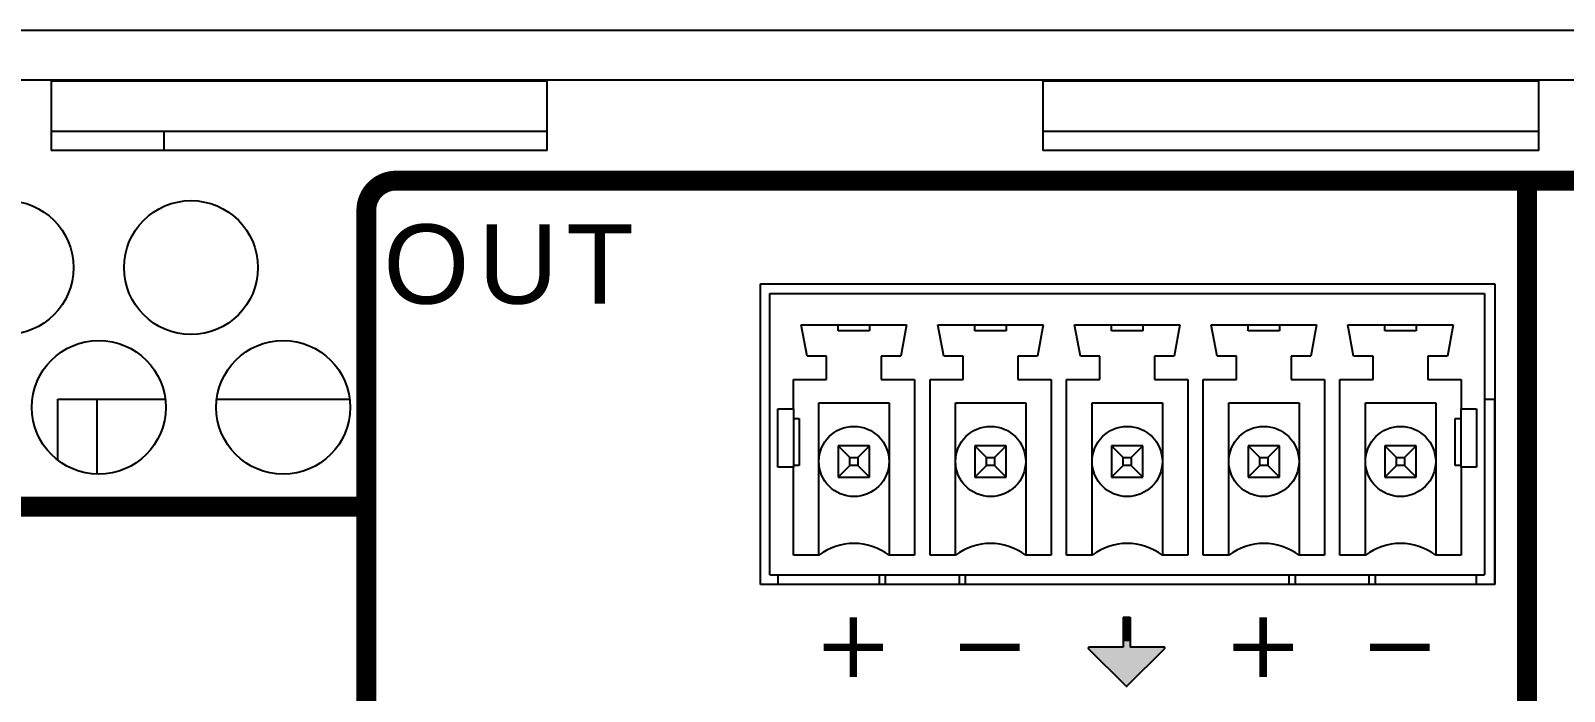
# Model space of a CAD drawing. Header units: inches. Extents: x 0.66 to 9.39, y 0.59 to 4.41.
# Drawn here: x 4.988 to 6.535, y 1.588 to 2.254 of the extents above; entities that cross this region are included whole.
import ezdxf

# ---------------------------------------------------------------- set-up
doc = ezdxf.new("R2010")
doc.units = ezdxf.units.IN
doc.header["$MEASUREMENT"] = 0
doc.styles.add('CAD_SALES', font='ARIAL.TTF')

msp = doc.modelspace()

# ---------------------------------------------------------------- hatches: boundary and pattern name
h = msp.add_hatch(color=256)
h.dxf.hatch_style = 1
h.paths.add_polyline_path([(6.1317, 1.631, 0.668179), (6.131, 1.6327), (6.0969, 1.6327), (6.0969, 1.6627), (6.0899, 1.6627), (6.0899, 1.6327), (6.0558, 1.6327, 0.668179), (6.0551, 1.631), (6.0927, 1.5934, 0.414214), (6.0941, 1.5934)])

# ---------------------------------------------------------------- linework, layer by layer
for p, q in [((9.3115, 2.2545), (0.7885, 2.2545)), ((9.3115, 2.2045), (0.7885, 2.2045)), ((5.009, 2.2039), (5.009, 2.1335)), ((5.009, 2.2039), (5.509, 2.2039)), ((5.509, 2.1335), (5.509, 2.2039)), ((6.009, 2.2039), (6.009, 2.1335)), ((6.009, 2.2039), (6.509, 2.2039)), ((6.509, 2.1335), (6.509, 2.2039)), ((5.509, 2.1528), (5.009, 2.1528)), ((5.1225, 2.1525), (5.1225, 2.1335)), ((6.509, 2.1528), (6.009, 2.1528)), ((5.509, 2.1335), (5.009, 2.1335)), ((6.509, 2.1335), (6.009, 2.1335)), ((5.7244, 1.6957), (5.7244, 1.9992)), ((5.7244, 1.9992), (6.4649, 1.9992)), ((6.4649, 1.9992), (6.4649, 1.6957)), ((5.7338, 1.9892), (6.4543, 1.9892)), ((5.7338, 1.7057), (5.7338, 1.9892)), ((6.4543, 1.9892), (6.4543, 1.7057)), ((5.7653, 1.9577), (5.8716, 1.9577)), ((5.7712, 1.9262), (5.7653, 1.9577)), ((5.8027, 1.9518), (5.8027, 1.9577)), ((5.8342, 1.9518), (5.8027, 1.9518)), ((5.8342, 1.9577), (5.8342, 1.9518)), ((5.8716, 1.9577), (5.8657, 1.9262)), ((5.9031, 1.9577), (6.0094, 1.9577)), ((5.909, 1.9262), (5.9031, 1.9577)), ((5.9405, 1.9518), (5.9405, 1.9577)), ((5.972, 1.9518), (5.9405, 1.9518)), ((5.972, 1.9577), (5.972, 1.9518)), ((6.0094, 1.9577), (6.0035, 1.9262)), ((6.0409, 1.9577), (6.1472, 1.9577)), ((6.0468, 1.9262), (6.0409, 1.9577)), ((6.0783, 1.9518), (6.0783, 1.9577)), ((6.1098, 1.9518), (6.0783, 1.9518)), ((6.1098, 1.9577), (6.1098, 1.9518)), ((6.1472, 1.9577), (6.1413, 1.9262)), ((6.1787, 1.9577), (6.285, 1.9577)), ((6.1846, 1.9262), (6.1787, 1.9577)), ((6.2161, 1.9518), (6.2161, 1.9577)), ((6.2476, 1.9518), (6.2161, 1.9518)), ((6.2476, 1.9577), (6.2476, 1.9518)), ((6.285, 1.9577), (6.2791, 1.9262)), ((6.3165, 1.9577), (6.4228, 1.9577)), ((6.3224, 1.9262), (6.3165, 1.9577)), ((6.3539, 1.9518), (6.3539, 1.9577)), ((6.3854, 1.9518), (6.3539, 1.9518)), ((6.3854, 1.9577), (6.3854, 1.9518)), ((6.4228, 1.9577), (6.4169, 1.9262)), ((5.7909, 1.9262), (5.7712, 1.9262)), ((5.7909, 1.9025), (5.7909, 1.9262)), ((5.846, 1.9262), (5.846, 1.9025)), ((5.8657, 1.9262), (5.846, 1.9262)), ((5.9287, 1.9262), (5.909, 1.9262)), ((5.9287, 1.9025), (5.9287, 1.9262)), ((5.9838, 1.9262), (5.9838, 1.9025)), ((6.0035, 1.9262), (5.9838, 1.9262)), ((6.0665, 1.9262), (6.0468, 1.9262)), ((6.0665, 1.9025), (6.0665, 1.9262)), ((6.1216, 1.9262), (6.1216, 1.9025)), ((6.1413, 1.9262), (6.1216, 1.9262)), ((6.2043, 1.9262), (6.1846, 1.9262)), ((6.2043, 1.9025), (6.2043, 1.9262)), ((6.2594, 1.9262), (6.2594, 1.9025)), ((6.2791, 1.9262), (6.2594, 1.9262)), ((6.3421, 1.9262), (6.3224, 1.9262)), ((6.3421, 1.9025), (6.3421, 1.9262)), ((6.3972, 1.9262), (6.3972, 1.9025)), ((6.4169, 1.9262), (6.3972, 1.9262)), ((5.7574, 1.873), (5.7574, 1.9025)), ((5.7574, 1.9025), (5.7909, 1.9025)), ((5.846, 1.9025), (5.8795, 1.9025)), ((5.8795, 1.9025), (5.8795, 1.7254)), ((5.8952, 1.9025), (5.9287, 1.9025)), ((5.8952, 1.7254), (5.8952, 1.9025)), ((5.9838, 1.9025), (6.0173, 1.9025)), ((6.0173, 1.9025), (6.0173, 1.7254)), ((6.033, 1.9025), (6.0665, 1.9025)), ((6.033, 1.7254), (6.033, 1.9025)), ((6.1216, 1.9025), (6.1551, 1.9025)), ((6.1551, 1.9025), (6.1551, 1.7254)), ((6.1708, 1.9025), (6.2043, 1.9025)), ((6.1708, 1.7254), (6.1708, 1.9025)), ((6.2594, 1.9025), (6.2929, 1.9025)), ((6.2929, 1.9025), (6.2929, 1.7254)), ((6.3086, 1.9025), (6.3421, 1.9025)), ((6.3086, 1.7254), (6.3086, 1.9025)), ((6.3972, 1.9025), (6.4307, 1.9025)), ((6.4307, 1.9025), (6.4307, 1.873)), ((5.0158, 1.821), (5.0158, 1.8829)), ((5.0158, 1.8829), (5.0552, 1.8829)), ((5.0552, 1.8829), (5.0552, 1.807)), ((5.0552, 1.8829), (5.124, 1.8829)), ((5.176, 1.8829), (5.31, 1.8829)), ((5.7417, 1.814), (5.7417, 1.873)), ((5.7417, 1.873), (5.7574, 1.873)), ((5.7574, 1.873), (5.7574, 1.814)), ((5.783, 1.8789), (5.8539, 1.8789)), ((5.783, 1.8199), (5.783, 1.8789)), ((5.8539, 1.8789), (5.8539, 1.8199)), ((5.9208, 1.8789), (5.9917, 1.8789)), ((5.9208, 1.8199), (5.9208, 1.8789)), ((5.9917, 1.8789), (5.9917, 1.8199)), ((6.0586, 1.8789), (6.1295, 1.8789)), ((6.0586, 1.8199), (6.0586, 1.8789)), ((6.1295, 1.8789), (6.1295, 1.8199)), ((6.1964, 1.8789), (6.2673, 1.8789)), ((6.1964, 1.8199), (6.1964, 1.8789)), ((6.2673, 1.8789), (6.2673, 1.8199)), ((6.3342, 1.8789), (6.4051, 1.8789)), ((6.3342, 1.8199), (6.3342, 1.8789)), ((6.4051, 1.8789), (6.4051, 1.8199)), ((6.4307, 1.814), (6.4307, 1.873)), ((6.4307, 1.873), (6.4464, 1.873)), ((6.4464, 1.873), (6.4464, 1.814)), ((6.4543, 1.8829), (6.4646, 1.8829)), ((6.4646, 1.6957), (6.4646, 1.8829)), ((6.4646, 1.8829), (6.4649, 1.8829)), ((5.7574, 1.8632), (5.7634, 1.8632)), ((5.7634, 1.8632), (5.7634, 1.8159)), ((6.4248, 1.8632), (6.4307, 1.8632)), ((6.4248, 1.8159), (6.4248, 1.8632)), ((5.8027, 1.8356), (5.8027, 1.8041)), ((5.8342, 1.8356), (5.8027, 1.8356)), ((5.8027, 1.8356), (5.8145, 1.8238)), ((5.8224, 1.8238), (5.8342, 1.8356)), ((5.8342, 1.8041), (5.8342, 1.8356)), ((5.9405, 1.8356), (5.9405, 1.8041)), ((5.972, 1.8356), (5.9405, 1.8356)), ((5.9405, 1.8356), (5.9523, 1.8238)), ((5.9602, 1.8238), (5.972, 1.8356)), ((5.972, 1.8041), (5.972, 1.8356)), ((6.0783, 1.8356), (6.0783, 1.8041)), ((6.1098, 1.8356), (6.0783, 1.8356)), ((6.0783, 1.8356), (6.0901, 1.8238)), ((6.098, 1.8238), (6.1098, 1.8356)), ((6.1098, 1.8041), (6.1098, 1.8356)), ((6.2161, 1.8356), (6.2161, 1.8041)), ((6.2476, 1.8356), (6.2161, 1.8356)), ((6.2161, 1.8356), (6.2279, 1.8238)), ((6.2358, 1.8238), (6.2476, 1.8356)), ((6.2476, 1.8041), (6.2476, 1.8356)), ((6.3539, 1.8356), (6.3539, 1.8041)), ((6.3854, 1.8356), (6.3539, 1.8356)), ((6.3539, 1.8356), (6.3657, 1.8238)), ((6.3736, 1.8238), (6.3854, 1.8356)), ((6.3854, 1.8041), (6.3854, 1.8356)), ((5.7574, 1.814), (5.7417, 1.814)), ((5.7634, 1.8159), (5.7574, 1.8159)), ((5.7574, 1.7254), (5.7574, 1.814)), ((5.783, 1.7254), (5.783, 1.8199)), ((5.8145, 1.8159), (5.8027, 1.8041)), ((5.8145, 1.8238), (5.8224, 1.8238)), ((5.8145, 1.8159), (5.8145, 1.8238)), ((5.8224, 1.8159), (5.8145, 1.8159)), ((5.8224, 1.8238), (5.8224, 1.8159)), ((5.8342, 1.8041), (5.8224, 1.8159)), ((5.8539, 1.8199), (5.8539, 1.7254)), ((5.9208, 1.7254), (5.9208, 1.8199)), ((5.9523, 1.8159), (5.9405, 1.8041)), ((5.9523, 1.8238), (5.9602, 1.8238)), ((5.9523, 1.8159), (5.9523, 1.8238)), ((5.9602, 1.8159), (5.9523, 1.8159)), ((5.9602, 1.8238), (5.9602, 1.8159)), ((5.972, 1.8041), (5.9602, 1.8159)), ((5.9917, 1.8199), (5.9917, 1.7254)), ((6.0586, 1.7254), (6.0586, 1.8199)), ((6.0901, 1.8159), (6.0783, 1.8041)), ((6.0901, 1.8238), (6.098, 1.8238)), ((6.0901, 1.8159), (6.0901, 1.8238)), ((6.098, 1.8159), (6.0901, 1.8159)), ((6.098, 1.8238), (6.098, 1.8159)), ((6.1098, 1.8041), (6.098, 1.8159)), ((6.1295, 1.8199), (6.1295, 1.7254)), ((6.1964, 1.7254), (6.1964, 1.8199)), ((6.2279, 1.8159), (6.2161, 1.8041)), ((6.2279, 1.8238), (6.2358, 1.8238)), ((6.2279, 1.8159), (6.2279, 1.8238)), ((6.2358, 1.8159), (6.2279, 1.8159)), ((6.2358, 1.8238), (6.2358, 1.8159)), ((6.2476, 1.8041), (6.2358, 1.8159)), ((6.2673, 1.8199), (6.2673, 1.7254)), ((6.3342, 1.7254), (6.3342, 1.8199)), ((6.3657, 1.8159), (6.3539, 1.8041)), ((6.3657, 1.8238), (6.3736, 1.8238)), ((6.3657, 1.8159), (6.3657, 1.8238)), ((6.3736, 1.8159), (6.3657, 1.8159)), ((6.3736, 1.8238), (6.3736, 1.8159)), ((6.3854, 1.8041), (6.3736, 1.8159)), ((6.4051, 1.8199), (6.4051, 1.7254)), ((6.4307, 1.8159), (6.4248, 1.8159)), ((6.4464, 1.814), (6.4307, 1.814)), ((6.4307, 1.814), (6.4307, 1.7254)), ((5.8027, 1.8041), (5.8342, 1.8041)), ((5.9405, 1.8041), (5.972, 1.8041)), ((6.0783, 1.8041), (6.1098, 1.8041)), ((6.2161, 1.8041), (6.2476, 1.8041)), ((6.3539, 1.8041), (6.3854, 1.8041)), ((5.783, 1.7254), (5.7574, 1.7254)), ((5.8795, 1.7254), (5.8539, 1.7254)), ((5.9208, 1.7254), (5.8952, 1.7254)), ((6.0173, 1.7254), (5.9917, 1.7254)), ((6.0586, 1.7254), (6.033, 1.7254)), ((6.1551, 1.7254), (6.1295, 1.7254)), ((6.1964, 1.7254), (6.1708, 1.7254)), ((6.2929, 1.7254), (6.2673, 1.7254)), ((6.3342, 1.7254), (6.3086, 1.7254)), ((6.4307, 1.7254), (6.4051, 1.7254)), ((5.7338, 1.7057), (6.4543, 1.7057)), ((5.7417, 1.7057), (5.7417, 1.6957)), ((5.8441, 1.6957), (5.8441, 1.7057)), ((5.85, 1.7057), (5.85, 1.6957)), ((5.9248, 1.6957), (5.9248, 1.7057)), ((5.9307, 1.7057), (5.9307, 1.6957)), ((6.2574, 1.6957), (6.2574, 1.7057)), ((6.2634, 1.7057), (6.2634, 1.6957)), ((6.3382, 1.6957), (6.3382, 1.7057)), ((6.3441, 1.7057), (6.3441, 1.6957)), ((6.4464, 1.6957), (6.4464, 1.7057)), ((6.4649, 1.6957), (5.7244, 1.6957)), ((6.0899, 1.6627), (6.0969, 1.6627)), ((6.0899, 1.6627), (6.0899, 1.6327)), ((6.0969, 1.6627), (6.0969, 1.6327)), ((6.0927, 1.5934), (6.0551, 1.631)), ((6.0899, 1.6327), (6.0558, 1.6327)), ((6.0941, 1.5934), (6.1317, 1.631)), ((6.131, 1.6327), (6.0969, 1.6327))]:
    msp.add_line(p, q)
at = {"const_width": 0.02}
for points in [[(5.3268, 1.8053, 0.000002), (5.3268, 1.8053), (5.3268, 2.0732, -0.414214), (5.3568, 2.1032), (7.4298, 2.1032)], [(5.3268, 1.8053), (5.3268, 1.3952, -0.414214), (5.2958, 1.3642), (5.207, 1.3642, 0.414214), (5.176, 1.3332), (5.176, 0.7342, -0.414214), (5.145, 0.7032), (1.9234, 0.7032, -0.414214), (1.8934, 0.7332), (1.8934, 1.7443, -0.414214), (1.9234, 1.7743), (5.3268, 1.7743)]]:
    msp.add_lwpolyline(points, format="xyb", dxfattribs=at)
for points, const_width in [([(6.4972, 1.5125), (6.4972, 2.1032)], 0.02), ([(5.8178, 1.6625), (5.8178, 1.6025)], 0.0075), ([(6.0934, 1.6627), (6.0934, 1.6383)], 0.0075), ([(6.2312, 1.6625), (6.2312, 1.6025)], 0.0075), ([(5.7879, 1.6325), (5.8479, 1.6325)], 0.0075), ([(5.9256, 1.6325), (5.9856, 1.6325)], 0.0075), ([(6.2012, 1.6325), (6.2612, 1.6325)], 0.0075), ([(6.339, 1.6325), (6.399, 1.6325)], 0.0075)]:
    msp.add_lwpolyline(points, dxfattribs=dict(const_width=const_width))
for centre, radius in [((4.964, 2.0155), 0.0675), ((5.15, 2.0155), 0.0675), ((5.057, 1.8745), 0.0675), ((5.243, 1.8745), 0.0675), ((5.8185, 1.8199), 0.0354), ((5.9563, 1.8199), 0.0354), ((6.0941, 1.8199), 0.0354), ((6.2319, 1.8199), 0.0354), ((6.3697, 1.8199), 0.0354)]:
    msp.add_circle(centre, radius)
at = {"extrusion": (0, 0, -1)}
msp.add_arc((-5.1245, 2.1525), 0.002, 0, 9.8693, dxfattribs=at)
for centre, radius, start, end in [((5.8185, 1.6781), 0.0591, 53.1301, 126.8699), ((5.9563, 1.6781), 0.0591, 53.1301, 126.8699), ((6.0941, 1.6781), 0.0591, 53.1301, 126.8699), ((6.2319, 1.6781), 0.0591, 53.1301, 126.8699), ((6.3697, 1.6781), 0.0591, 53.1301, 126.8699), ((6.0558, 1.6317), 0.001, 90, 225), ((6.131, 1.6317), 0.001, 315, 90), ((6.0934, 1.5941), 0.001, 225, 315)]:
    msp.add_arc(centre, radius, start, end)

# ---------------------------------------------------------------- texts
at = {"insert": (5.4736, 1.9779), "char_height": 0.08, "attachment_point": 8, "style": 'CAD_SALES'}
msp.add_mtext_dynamic_manual_height_columns('{\\T1.1;OUT}', width=1.073188, gutter_width=0.5, heights=[0], dxfattribs=at)

doc.saveas('drawing.dxf')
